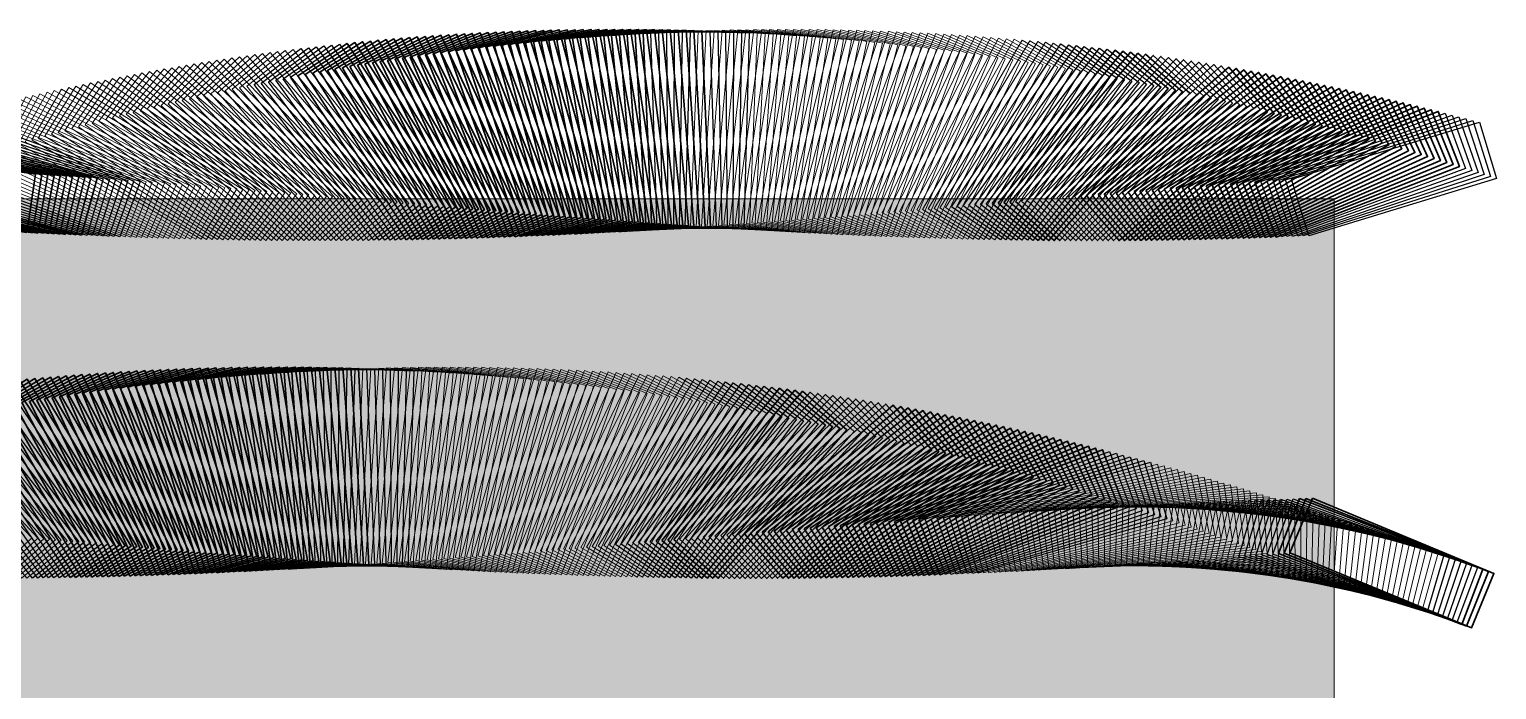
# Model space of a CAD drawing. Header units: inches. Extents: x -1.5 to 44, y 0 to 21.5.
# Drawn here: x 23.22 to 43.96, y 12.16 to 21.49 of the extents above; entities that cross this region are included whole.
import ezdxf

# ---------------------------------------------------------------- set-up
doc = ezdxf.new("R2010")
doc.units = ezdxf.units.IN
doc.header["$MEASUREMENT"] = 0
doc.layers.add('Layer 1', color=7, linetype='Continuous')

# ---------------------------------------------------------------- blocks, each defined once
blk = doc.blocks.new('block 2')
at = {"layer": 'Layer 1', "true_color": 0xe4d2e7}
h = blk.add_hatch(color=254, dxfattribs=at)
h.dxf.hatch_style = 2
h.paths.add_polyline_path([(0, 19.097), (41.667, 19.097), (41.667, 0), (0, 0)])
at = {"layer": 'Layer 1', "color": 216, "lineweight": 30, "true_color": 0x740171}
for points in [[(29.084, 18.532), (27.752, 20.969), (28.483, 21.369), (29.815, 18.932), (29.084, 18.532)], [(29.161, 18.534), (27.857, 20.987), (28.593, 21.378), (29.897, 18.925), (29.161, 18.534)], [(29.238, 18.536), (27.964, 21.004), (28.704, 21.387), (29.978, 18.918), (29.238, 18.536)], [(31.318, 18.622), (30.896, 21.368), (31.72, 21.494), (32.142, 18.749), (31.318, 18.622)], [(31.396, 18.626), (31.007, 21.377), (31.832, 21.493), (32.221, 18.743), (31.396, 18.626)], [(31.473, 18.631), (31.118, 21.386), (31.944, 21.492), (32.3, 18.737), (31.473, 18.631)], [(31.551, 18.635), (31.229, 21.394), (32.056, 21.491), (32.379, 18.732), (31.551, 18.635)], [(31.629, 18.639), (31.34, 21.402), (32.168, 21.489), (32.458, 18.726), (31.629, 18.639)], [(31.707, 18.644), (31.451, 21.41), (32.28, 21.487), (32.537, 18.721), (31.707, 18.644)], [(31.785, 18.648), (31.562, 21.417), (32.392, 21.484), (32.615, 18.715), (31.785, 18.648)], [(31.863, 18.653), (31.673, 21.424), (32.504, 21.481), (32.694, 18.71), (31.863, 18.653)], [(31.941, 18.658), (31.784, 21.431), (32.616, 21.478), (32.773, 18.705), (31.941, 18.658)], [(32.019, 18.662), (31.896, 21.438), (32.728, 21.474), (32.851, 18.699), (32.019, 18.662)], [(28.549, 18.52), (27.017, 20.837), (27.712, 21.296), (29.244, 18.98), (28.549, 18.52)], [(28.625, 18.521), (27.121, 20.856), (27.821, 21.308), (29.326, 18.973), (28.625, 18.521)], [(28.702, 18.523), (27.225, 20.876), (27.931, 21.319), (29.408, 18.966), (28.702, 18.523)], [(28.778, 18.524), (27.33, 20.895), (28.041, 21.329), (29.489, 18.959), (28.778, 18.524)], [(28.855, 18.526), (27.435, 20.914), (28.152, 21.34), (29.571, 18.952), (28.855, 18.526)], [(28.931, 18.528), (27.54, 20.933), (28.262, 21.35), (29.653, 18.945), (28.931, 18.528)], [(29.008, 18.53), (27.646, 20.951), (28.372, 21.359), (29.734, 18.938), (29.008, 18.53)], [(36.831, 19.033), (38.568, 21.2), (39.218, 20.679), (37.481, 18.512), (36.831, 19.033)], [(36.914, 19.04), (38.677, 21.186), (39.321, 20.657), (37.557, 18.511), (36.914, 19.04)], [(36.996, 19.047), (38.785, 21.172), (39.422, 20.635), (37.634, 18.51), (36.996, 19.047)], [(37.079, 19.054), (38.893, 21.157), (39.524, 20.613), (37.71, 18.51), (37.079, 19.054)], [(37.162, 19.061), (39.001, 21.143), (39.626, 20.591), (37.786, 18.509), (37.162, 19.061)], [(37.245, 19.068), (39.109, 21.127), (39.727, 20.568), (37.863, 18.509), (37.245, 19.068)], [(37.328, 19.075), (39.216, 21.112), (39.828, 20.545), (37.939, 18.508), (37.328, 19.075)], [(37.411, 19.082), (39.324, 21.096), (39.928, 20.522), (38.015, 18.508), (37.411, 19.082)], [(37.494, 19.089), (39.431, 21.08), (40.028, 20.499), (38.091, 18.508), (37.494, 19.089)], [(39.858, 19.284), (42.343, 20.525), (42.715, 19.779), (40.23, 18.538), (39.858, 19.284)], [(39.943, 19.291), (42.443, 20.502), (42.807, 19.752), (40.307, 18.541), (39.943, 19.291)], [(40.029, 19.297), (42.543, 20.478), (42.898, 19.724), (40.383, 18.543), (40.029, 19.297)], [(40.115, 19.304), (42.643, 20.455), (42.988, 19.696), (40.46, 18.545), (40.115, 19.304)], [(40.201, 19.31), (42.742, 20.431), (43.079, 19.668), (40.537, 18.548), (40.201, 19.31)], [(40.287, 19.317), (42.842, 20.407), (43.169, 19.64), (40.614, 18.551), (40.287, 19.317)], [(40.373, 19.324), (42.941, 20.383), (43.258, 19.612), (40.69, 18.553), (40.373, 19.324)], [(40.459, 19.33), (43.039, 20.358), (43.348, 19.584), (40.767, 18.556), (40.459, 19.33)], [(40.545, 19.337), (43.137, 20.334), (43.437, 19.556), (40.844, 18.559), (40.545, 19.337)], [(23.418, 18.612), (20.686, 19.116), (20.837, 19.935), (23.569, 19.431), (23.418, 18.612)], [(23.495, 18.608), (20.77, 19.145), (20.931, 19.962), (23.656, 19.426), (23.495, 18.608)], [(23.572, 18.604), (20.854, 19.173), (21.024, 19.989), (23.743, 19.42), (23.572, 18.604)], [(23.65, 18.6), (20.938, 19.202), (21.119, 20.016), (23.83, 19.414), (23.65, 18.6)], [(23.727, 18.596), (21.023, 19.231), (21.213, 20.042), (23.918, 19.408), (23.727, 18.596)], [(23.804, 18.593), (21.108, 19.259), (21.308, 20.068), (24.004, 19.402), (23.804, 18.593)], [(23.882, 18.589), (21.193, 19.288), (21.403, 20.095), (24.091, 19.396), (23.882, 18.589)], [(23.959, 18.586), (21.279, 19.317), (21.499, 20.121), (24.178, 19.389), (23.959, 18.586)], [(23.34, 18.616), (20.602, 19.087), (20.744, 19.908), (23.481, 19.437), (23.34, 18.616)], [(24.332, 13.758), (23.008, 16.2), (23.741, 16.597), (25.065, 14.155), (24.332, 13.758)], [(24.409, 13.76), (23.114, 16.218), (23.851, 16.606), (25.146, 14.148), (24.409, 13.76)], [(26.566, 13.849), (26.154, 16.596), (26.978, 16.72), (27.391, 13.973), (26.566, 13.849)], [(26.644, 13.853), (26.265, 16.605), (27.091, 16.719), (27.47, 13.967), (26.644, 13.853)], [(26.722, 13.858), (26.376, 16.614), (27.203, 16.718), (27.549, 13.961), (26.722, 13.858)], [(26.8, 13.862), (26.487, 16.622), (27.315, 16.716), (27.628, 13.956), (26.8, 13.862)], [(26.877, 13.866), (26.598, 16.63), (27.427, 16.714), (27.707, 13.95), (26.877, 13.866)], [(26.955, 13.871), (26.709, 16.638), (27.539, 16.712), (27.785, 13.945), (26.955, 13.871)], [(27.033, 13.875), (26.82, 16.645), (27.651, 16.709), (27.864, 13.939), (27.033, 13.875)], [(27.111, 13.88), (26.931, 16.652), (27.763, 16.706), (27.943, 13.934), (27.111, 13.88)], [(27.189, 13.885), (27.043, 16.659), (27.875, 16.703), (28.021, 13.929), (27.189, 13.885)], [(23.797, 13.746), (22.273, 16.068), (22.969, 16.525), (24.494, 14.203), (23.797, 13.746)], [(23.873, 13.747), (22.377, 16.088), (23.079, 16.537), (24.576, 14.196), (23.873, 13.747)], [(23.95, 13.749), (22.482, 16.107), (23.189, 16.548), (24.657, 14.189), (23.95, 13.749)], [(24.026, 13.751), (22.587, 16.126), (23.299, 16.558), (24.739, 14.183), (24.026, 13.751)], [(24.103, 13.752), (22.692, 16.145), (23.409, 16.568), (24.821, 14.176), (24.103, 13.752)], [(24.179, 13.754), (22.797, 16.163), (23.52, 16.578), (24.902, 14.169), (24.179, 13.754)], [(24.256, 13.756), (22.902, 16.182), (23.63, 16.588), (24.983, 14.162), (24.256, 13.756)], [(32.081, 14.26), (33.825, 16.422), (34.474, 15.898), (32.729, 13.737), (32.081, 14.26)], [(32.163, 14.268), (33.934, 16.408), (34.576, 15.877), (32.805, 13.736), (32.163, 14.268)], [(32.246, 14.274), (34.042, 16.393), (34.678, 15.855), (32.882, 13.736), (32.246, 14.274)], [(32.329, 14.282), (34.15, 16.379), (34.779, 15.832), (32.958, 13.735), (32.329, 14.282)], [(32.412, 14.289), (34.258, 16.364), (34.881, 15.81), (33.034, 13.735), (32.412, 14.289)], [(32.495, 14.296), (34.366, 16.349), (34.982, 15.787), (33.111, 13.734), (32.495, 14.296)], [(32.578, 14.303), (34.473, 16.333), (35.082, 15.764), (33.187, 13.734), (32.578, 14.303)], [(32.661, 14.31), (34.581, 16.317), (35.183, 15.741), (33.263, 13.734), (32.661, 14.31)], [(32.744, 14.317), (34.688, 16.301), (35.283, 15.718), (33.339, 13.734), (32.744, 14.317)], [(35.108, 14.512), (37.598, 15.744), (37.967, 14.997), (35.478, 13.765), (35.108, 14.512)], [(35.194, 14.518), (37.698, 15.721), (38.059, 14.969), (35.555, 13.767), (35.194, 14.518)], [(35.28, 14.525), (37.798, 15.697), (38.15, 14.942), (35.631, 13.769), (35.28, 14.525)], [(35.366, 14.531), (37.898, 15.673), (38.24, 14.914), (35.708, 13.772), (35.366, 14.531)], [(35.451, 14.538), (37.997, 15.65), (38.331, 14.886), (35.785, 13.774), (35.451, 14.538)], [(35.537, 14.545), (38.096, 15.626), (38.421, 14.858), (35.862, 13.777), (35.537, 14.545)], [(35.623, 14.551), (38.195, 15.601), (38.51, 14.83), (35.938, 13.78), (35.623, 14.551)], [(35.709, 14.558), (38.294, 15.577), (38.599, 14.802), (36.015, 13.783), (35.709, 14.558)], [(35.796, 14.564), (38.392, 15.552), (38.688, 14.773), (36.092, 13.785), (35.796, 14.564)], [(41.178, 14.862), (43.769, 13.862), (43.469, 13.084), (40.878, 14.084), (41.178, 14.862)], [(41.268, 14.864), (43.847, 13.833), (43.538, 13.06), (40.958, 14.091), (41.268, 14.864)], [(41.358, 14.867), (43.924, 13.805), (43.606, 13.035), (41.039, 14.097), (41.358, 14.867)]]:
    blk.add_lwpolyline(points, dxfattribs=at)
at = {"layer": 'Layer 1', "color": 216, "lineweight": 35, "true_color": 0x740171}
for points in [[(29.314, 18.538), (28.07, 21.022), (28.815, 21.395), (30.059, 18.911), (29.314, 18.538)], [(29.391, 18.54), (28.177, 21.039), (28.926, 21.403), (30.14, 18.905), (29.391, 18.54)], [(29.467, 18.543), (28.283, 21.055), (29.037, 21.411), (30.221, 18.898), (29.467, 18.543)], [(29.544, 18.545), (28.39, 21.072), (29.148, 21.418), (30.302, 18.891), (29.544, 18.545)], [(29.621, 18.548), (28.497, 21.088), (29.259, 21.425), (30.383, 18.885), (29.621, 18.548)], [(29.697, 18.55), (28.605, 21.104), (29.371, 21.432), (30.464, 18.878), (29.697, 18.55)], [(29.774, 18.553), (28.712, 21.12), (29.482, 21.438), (30.544, 18.872), (29.774, 18.553)], [(29.851, 18.556), (28.82, 21.135), (29.594, 21.444), (30.625, 18.865), (29.851, 18.556)], [(29.928, 18.558), (28.928, 21.15), (29.705, 21.45), (30.705, 18.859), (29.928, 18.558)], [(30.005, 18.561), (29.036, 21.165), (29.817, 21.455), (30.786, 18.852), (30.005, 18.561)], [(30.082, 18.564), (29.144, 21.179), (29.928, 21.46), (30.866, 18.846), (30.082, 18.564)], [(30.159, 18.567), (29.252, 21.193), (30.04, 21.465), (30.947, 18.839), (30.159, 18.567)], [(30.236, 18.571), (29.361, 21.207), (30.152, 21.469), (31.027, 18.833), (30.236, 18.571)], [(30.313, 18.574), (29.47, 21.22), (30.264, 21.473), (31.107, 18.827), (30.313, 18.574)], [(30.39, 18.577), (29.579, 21.234), (30.376, 21.477), (31.187, 18.82), (30.39, 18.577)], [(30.467, 18.58), (29.688, 21.247), (30.488, 21.48), (31.267, 18.814), (30.467, 18.58)], [(30.544, 18.584), (29.797, 21.259), (30.599, 21.483), (31.347, 18.808), (30.544, 18.584)], [(30.621, 18.587), (29.906, 21.272), (30.711, 21.486), (31.427, 18.802), (30.621, 18.587)], [(30.699, 18.591), (30.016, 21.283), (30.823, 21.488), (31.506, 18.796), (30.699, 18.591)], [(30.776, 18.595), (30.125, 21.295), (30.935, 21.49), (31.586, 18.79), (30.776, 18.595)], [(30.853, 18.598), (30.235, 21.306), (31.047, 21.492), (31.666, 18.784), (30.853, 18.598)], [(30.931, 18.602), (30.345, 21.317), (31.16, 21.493), (31.745, 18.778), (30.931, 18.602)], [(31.008, 18.606), (30.455, 21.328), (31.272, 21.494), (31.825, 18.772), (31.008, 18.606)], [(31.085, 18.61), (30.565, 21.338), (31.384, 21.495), (31.904, 18.766), (31.085, 18.61)], [(31.163, 18.614), (30.675, 21.349), (31.496, 21.495), (31.983, 18.76), (31.163, 18.614)], [(31.24, 18.618), (30.786, 21.358), (31.608, 21.495), (32.062, 18.754), (31.24, 18.618)], [(37.577, 19.096), (39.538, 21.064), (40.128, 20.476), (38.168, 18.508), (37.577, 19.096)], [(37.661, 19.103), (39.645, 21.047), (40.228, 20.452), (38.244, 18.508), (37.661, 19.103)], [(37.744, 19.11), (39.752, 21.03), (40.328, 20.428), (38.32, 18.508), (37.744, 19.11)], [(37.828, 19.117), (39.858, 21.013), (40.427, 20.404), (38.397, 18.508), (37.828, 19.117)], [(37.911, 19.124), (39.964, 20.996), (40.526, 20.38), (38.473, 18.509), (37.911, 19.124)], [(37.995, 19.132), (40.07, 20.978), (40.624, 20.356), (38.549, 18.509), (37.995, 19.132)], [(38.079, 19.139), (40.176, 20.96), (40.723, 20.331), (38.625, 18.509), (38.079, 19.139)], [(38.163, 19.146), (40.282, 20.942), (40.82, 20.306), (38.702, 18.51), (38.163, 19.146)], [(38.247, 19.153), (40.387, 20.923), (40.918, 20.281), (38.778, 18.511), (38.247, 19.153)], [(38.331, 19.16), (40.492, 20.905), (41.016, 20.256), (38.854, 18.511), (38.331, 19.16)], [(38.415, 19.167), (40.597, 20.886), (41.113, 20.231), (38.931, 18.512), (38.415, 19.167)], [(38.499, 19.174), (40.702, 20.866), (41.209, 20.205), (39.007, 18.513), (38.499, 19.174)], [(38.583, 19.181), (40.806, 20.847), (41.306, 20.18), (39.083, 18.514), (38.583, 19.181)], [(38.668, 19.188), (40.91, 20.827), (41.402, 20.154), (39.159, 18.515), (38.668, 19.188)], [(38.752, 19.195), (41.014, 20.807), (41.498, 20.128), (39.236, 18.516), (38.752, 19.195)], [(38.837, 19.202), (41.118, 20.787), (41.593, 20.102), (39.312, 18.517), (38.837, 19.202)], [(38.921, 19.209), (41.222, 20.766), (41.689, 20.076), (39.389, 18.519), (38.921, 19.209)], [(39.006, 19.216), (41.325, 20.745), (41.784, 20.05), (39.465, 18.52), (39.006, 19.216)], [(39.091, 19.223), (41.428, 20.724), (41.878, 20.023), (39.541, 18.521), (39.091, 19.223)], [(39.176, 19.229), (41.53, 20.703), (41.973, 19.997), (39.618, 18.523), (39.176, 19.229)], [(39.261, 19.236), (41.633, 20.682), (42.067, 19.97), (39.694, 18.525), (39.261, 19.236)], [(39.346, 19.243), (41.735, 20.66), (42.16, 19.943), (39.771, 18.526), (39.346, 19.243)], [(39.431, 19.25), (41.837, 20.638), (42.253, 19.916), (39.847, 18.528), (39.431, 19.25)], [(39.516, 19.257), (41.939, 20.616), (42.346, 19.889), (39.924, 18.53), (39.516, 19.257)], [(39.601, 19.264), (42.04, 20.593), (42.439, 19.862), (40, 18.532), (39.601, 19.264)], [(39.687, 19.27), (42.141, 20.571), (42.532, 19.834), (40.077, 18.534), (39.687, 19.27)], [(39.772, 19.277), (42.242, 20.548), (42.623, 19.807), (40.153, 18.536), (39.772, 19.277)], [(23.185, 18.624), (20.437, 19.029), (20.558, 19.854), (23.306, 19.449), (23.185, 18.624)], [(23.262, 18.62), (20.519, 19.058), (20.651, 19.881), (23.394, 19.443), (23.262, 18.62)], [(24.486, 13.762), (23.22, 16.235), (23.962, 16.615), (25.227, 14.142), (24.486, 13.762)], [(24.562, 13.764), (23.327, 16.252), (24.073, 16.623), (25.308, 14.135), (24.562, 13.764)], [(24.639, 13.767), (23.433, 16.269), (24.184, 16.631), (25.39, 14.128), (24.639, 13.767)], [(24.715, 13.769), (23.54, 16.286), (24.295, 16.639), (25.471, 14.122), (24.715, 13.769)], [(24.792, 13.772), (23.647, 16.302), (24.406, 16.646), (25.551, 14.115), (24.792, 13.772)], [(24.869, 13.774), (23.754, 16.318), (24.518, 16.653), (25.632, 14.108), (24.869, 13.774)], [(24.946, 13.777), (23.862, 16.334), (24.629, 16.659), (25.713, 14.102), (24.946, 13.777)], [(25.022, 13.779), (23.969, 16.35), (24.74, 16.666), (25.793, 14.095), (25.022, 13.779)], [(25.099, 13.782), (24.077, 16.365), (24.852, 16.672), (25.874, 14.089), (25.099, 13.782)], [(25.176, 13.785), (24.185, 16.38), (24.963, 16.677), (25.955, 14.082), (25.176, 13.785)], [(25.253, 13.788), (24.293, 16.395), (25.075, 16.683), (26.035, 14.076), (25.253, 13.788)], [(25.33, 13.791), (24.401, 16.409), (25.187, 16.688), (26.115, 14.07), (25.33, 13.791)], [(25.407, 13.794), (24.51, 16.423), (25.298, 16.692), (26.196, 14.063), (25.407, 13.794)], [(25.484, 13.797), (24.618, 16.437), (25.41, 16.696), (26.276, 14.057), (25.484, 13.797)], [(25.561, 13.8), (24.727, 16.45), (25.522, 16.7), (26.356, 14.051), (25.561, 13.8)], [(25.638, 13.804), (24.836, 16.463), (25.634, 16.704), (26.436, 14.044), (25.638, 13.804)], [(25.715, 13.807), (24.945, 16.476), (25.746, 16.707), (26.516, 14.038), (25.715, 13.807)], [(25.792, 13.811), (25.054, 16.488), (25.858, 16.71), (26.596, 14.032), (25.792, 13.811)], [(25.87, 13.814), (25.164, 16.501), (25.97, 16.712), (26.676, 14.026), (25.87, 13.814)], [(25.947, 13.818), (25.273, 16.513), (26.082, 16.715), (26.755, 14.02), (25.947, 13.818)], [(26.024, 13.821), (25.383, 16.524), (26.194, 16.716), (26.835, 14.014), (26.024, 13.821)], [(26.101, 13.825), (25.493, 16.535), (26.306, 16.718), (26.914, 14.008), (26.101, 13.825)], [(26.179, 13.829), (25.603, 16.546), (26.418, 16.719), (26.994, 14.002), (26.179, 13.829)], [(26.256, 13.833), (25.713, 16.557), (26.53, 16.72), (27.073, 13.996), (26.256, 13.833)], [(26.334, 13.837), (25.823, 16.567), (26.642, 16.72), (27.153, 13.99), (26.334, 13.837)], [(26.411, 13.841), (25.933, 16.577), (26.754, 16.721), (27.232, 13.984), (26.411, 13.841)], [(26.489, 13.845), (26.044, 16.587), (26.866, 16.72), (27.311, 13.978), (26.489, 13.845)], [(32.827, 14.324), (34.795, 16.285), (35.383, 15.694), (33.416, 13.734), (32.827, 14.324)], [(32.911, 14.331), (34.902, 16.268), (35.483, 15.671), (33.492, 13.734), (32.911, 14.331)], [(32.994, 14.338), (35.008, 16.251), (35.582, 15.647), (33.568, 13.734), (32.994, 14.338)], [(33.078, 14.345), (35.115, 16.234), (35.681, 15.623), (33.644, 13.734), (33.078, 14.345)], [(33.162, 14.352), (35.221, 16.216), (35.78, 15.599), (33.721, 13.734), (33.162, 14.352)], [(33.245, 14.359), (35.327, 16.199), (35.879, 15.574), (33.797, 13.735), (33.245, 14.359)], [(33.329, 14.366), (35.432, 16.181), (35.977, 15.549), (33.873, 13.735), (33.329, 14.366)], [(33.413, 14.373), (35.538, 16.162), (36.075, 15.525), (33.95, 13.736), (33.413, 14.373)], [(33.497, 14.38), (35.643, 16.144), (36.172, 15.5), (34.026, 13.737), (33.497, 14.38)], [(33.581, 14.388), (35.748, 16.125), (36.27, 15.475), (34.102, 13.737), (33.581, 14.388)], [(33.665, 14.394), (35.853, 16.106), (36.367, 15.449), (34.178, 13.738), (33.665, 14.394)], [(33.749, 14.402), (35.958, 16.086), (36.463, 15.424), (34.255, 13.739), (33.749, 14.402)], [(33.834, 14.408), (36.062, 16.067), (36.56, 15.398), (34.331, 13.74), (33.834, 14.408)], [(33.918, 14.415), (36.166, 16.047), (36.656, 15.372), (34.408, 13.741), (33.918, 14.415)], [(34.002, 14.423), (36.27, 16.027), (36.752, 15.346), (34.484, 13.742), (34.002, 14.423)], [(34.087, 14.429), (36.374, 16.006), (36.847, 15.32), (34.56, 13.743), (34.087, 14.429)], [(34.172, 14.436), (36.477, 15.986), (36.942, 15.294), (34.637, 13.745), (34.172, 14.436)], [(34.257, 14.443), (36.581, 15.965), (37.037, 15.268), (34.713, 13.746), (34.257, 14.443)], [(34.341, 14.45), (36.683, 15.944), (37.132, 15.241), (34.789, 13.748), (34.341, 14.45)], [(34.426, 14.457), (36.786, 15.923), (37.226, 15.214), (34.866, 13.749), (34.426, 14.457)], [(34.511, 14.464), (36.888, 15.901), (37.32, 15.188), (34.942, 13.751), (34.511, 14.464)], [(34.596, 14.471), (36.991, 15.879), (37.413, 15.161), (35.019, 13.752), (34.596, 14.471)], [(34.681, 14.478), (37.092, 15.857), (37.506, 15.134), (35.095, 13.754), (34.681, 14.478)], [(34.767, 14.484), (37.194, 15.835), (37.599, 15.107), (35.172, 13.756), (34.767, 14.484)], [(34.852, 14.491), (37.295, 15.812), (37.692, 15.079), (35.248, 13.758), (34.852, 14.491)], [(34.937, 14.498), (37.397, 15.79), (37.784, 15.052), (35.325, 13.76), (34.937, 14.498)], [(35.023, 14.505), (37.497, 15.767), (37.876, 15.025), (35.402, 13.762), (35.023, 14.505)]]:
    blk.add_lwpolyline(points, dxfattribs=at)
at = {"layer": 'Layer 1', "color": 216, "lineweight": 25, "true_color": 0x740171}
for points in [[(32.097, 18.667), (32.007, 21.444), (32.84, 21.471), (32.93, 18.694), (32.097, 18.667)], [(32.175, 18.672), (32.119, 21.449), (32.952, 21.466), (33.008, 18.689), (32.175, 18.672)], [(32.253, 18.677), (32.23, 21.455), (33.063, 21.462), (33.087, 18.684), (32.253, 18.677)], [(32.332, 18.682), (32.342, 21.46), (33.175, 21.457), (33.165, 18.679), (32.332, 18.682)], [(32.41, 18.687), (32.454, 21.465), (33.287, 21.452), (33.243, 18.674), (32.41, 18.687)], [(32.489, 18.692), (32.565, 21.469), (33.398, 21.446), (33.322, 18.669), (32.489, 18.692)], [(28.091, 18.513), (26.396, 20.713), (27.056, 21.222), (28.751, 19.021), (28.091, 18.513)], [(28.167, 18.514), (26.499, 20.735), (27.165, 21.235), (28.833, 19.014), (28.167, 18.514)], [(28.243, 18.515), (26.602, 20.755), (27.274, 21.248), (28.916, 19.007), (28.243, 18.515)], [(28.32, 18.516), (26.705, 20.776), (27.383, 21.261), (28.998, 19), (28.32, 18.516)], [(28.396, 18.517), (26.809, 20.797), (27.492, 21.273), (29.08, 18.993), (28.396, 18.517)], [(28.473, 18.518), (26.912, 20.817), (27.602, 21.285), (29.162, 18.987), (28.473, 18.518)], [(36.255, 18.984), (37.804, 21.289), (38.496, 20.825), (36.947, 18.519), (36.255, 18.984)], [(36.337, 18.991), (37.914, 21.278), (38.6, 20.805), (37.023, 18.518), (36.337, 18.991)], [(36.419, 18.998), (38.023, 21.266), (38.704, 20.784), (37.1, 18.516), (36.419, 18.998)], [(36.501, 19.005), (38.133, 21.253), (38.807, 20.764), (37.176, 18.515), (36.501, 19.005)], [(36.584, 19.012), (38.242, 21.24), (38.91, 20.743), (37.252, 18.514), (36.584, 19.012)], [(36.666, 19.019), (38.351, 21.227), (39.013, 20.722), (37.329, 18.513), (36.666, 19.019)], [(36.748, 19.026), (38.459, 21.214), (39.116, 20.701), (37.405, 18.512), (36.748, 19.026)], [(24.036, 18.582), (21.365, 19.346), (21.594, 20.147), (24.265, 19.383), (24.036, 18.582)], [(24.113, 18.579), (21.452, 19.374), (21.69, 20.173), (24.352, 19.377), (24.113, 18.579)], [(24.19, 18.575), (21.539, 19.403), (21.787, 20.198), (24.438, 19.371), (24.19, 18.575)], [(24.267, 18.572), (21.626, 19.431), (21.883, 20.224), (24.525, 19.365), (24.267, 18.572)], [(24.344, 18.569), (21.713, 19.46), (21.981, 20.249), (24.612, 19.358), (24.344, 18.569)], [(24.421, 18.566), (21.801, 19.488), (22.078, 20.274), (24.698, 19.352), (24.421, 18.566)], [(24.498, 18.563), (21.889, 19.516), (22.175, 20.299), (24.784, 19.346), (24.498, 18.563)], [(40.631, 19.343), (43.236, 20.309), (43.525, 19.528), (40.921, 18.562), (40.631, 19.343)], [(40.717, 19.349), (43.333, 20.284), (43.614, 19.499), (40.998, 18.565), (40.717, 19.349)], [(40.804, 19.356), (43.431, 20.259), (43.702, 19.471), (41.075, 18.568), (40.804, 19.356)], [(40.89, 19.362), (43.528, 20.234), (43.789, 19.442), (41.152, 18.571), (40.89, 19.362)], [(40.977, 19.368), (43.625, 20.208), (43.877, 19.414), (41.229, 18.574), (40.977, 19.368)], [(41.063, 19.375), (43.721, 20.183), (43.963, 19.385), (41.306, 18.577), (41.063, 19.375)], [(27.267, 13.89), (27.154, 16.665), (27.987, 16.699), (28.1, 13.924), (27.267, 13.89)], [(27.346, 13.894), (27.265, 16.671), (28.098, 16.695), (28.178, 13.918), (27.346, 13.894)], [(27.424, 13.899), (27.377, 16.677), (28.21, 16.691), (28.257, 13.913), (27.424, 13.899)], [(27.502, 13.904), (27.488, 16.682), (28.322, 16.686), (28.335, 13.908), (27.502, 13.904)], [(27.58, 13.909), (27.6, 16.687), (28.433, 16.681), (28.414, 13.903), (27.58, 13.909)], [(27.659, 13.914), (27.712, 16.692), (28.545, 16.676), (28.492, 13.898), (27.659, 13.914)], [(27.737, 13.919), (27.824, 16.696), (28.657, 16.67), (28.57, 13.893), (27.737, 13.919)], [(23.263, 13.738), (21.549, 15.924), (22.204, 16.438), (23.918, 14.252), (23.263, 13.738)], [(23.339, 13.739), (21.651, 15.945), (22.313, 16.452), (24.001, 14.245), (23.339, 13.739)], [(23.415, 13.74), (21.754, 15.966), (22.422, 16.465), (24.083, 14.238), (23.415, 13.74)], [(23.492, 13.741), (21.857, 15.987), (22.531, 16.477), (24.165, 14.231), (23.492, 13.741)], [(23.568, 13.742), (21.961, 16.008), (22.641, 16.49), (24.248, 14.224), (23.568, 13.742)], [(23.644, 13.743), (22.065, 16.028), (22.75, 16.502), (24.33, 14.217), (23.644, 13.743)], [(23.721, 13.745), (22.168, 16.048), (22.86, 16.514), (24.412, 14.21), (23.721, 13.745)], [(31.505, 14.212), (33.062, 16.512), (33.752, 16.045), (32.195, 13.744), (31.505, 14.212)], [(31.587, 14.218), (33.172, 16.5), (33.856, 16.024), (32.271, 13.743), (31.587, 14.218)], [(31.669, 14.225), (33.281, 16.488), (33.959, 16.004), (32.348, 13.742), (31.669, 14.225)], [(31.751, 14.232), (33.39, 16.475), (34.063, 15.983), (32.424, 13.741), (31.751, 14.232)], [(31.833, 14.239), (33.499, 16.462), (34.166, 15.963), (32.5, 13.74), (31.833, 14.239)], [(31.916, 14.246), (33.608, 16.449), (34.269, 15.941), (32.577, 13.739), (31.916, 14.246)], [(31.998, 14.253), (33.717, 16.436), (34.372, 15.92), (32.653, 13.738), (31.998, 14.253)], [(35.882, 14.571), (38.49, 15.527), (38.777, 14.745), (36.169, 13.788), (35.882, 14.571)], [(35.968, 14.577), (38.587, 15.503), (38.865, 14.717), (36.246, 13.791), (35.968, 14.577)], [(36.055, 14.583), (38.685, 15.477), (38.953, 14.688), (36.323, 13.794), (36.055, 14.583)], [(36.141, 14.59), (38.782, 15.452), (39.04, 14.66), (36.4, 13.797), (36.141, 14.59)], [(36.228, 14.596), (38.878, 15.427), (39.128, 14.631), (36.477, 13.801), (36.228, 14.596)], [(36.314, 14.602), (38.975, 15.401), (39.215, 14.603), (36.554, 13.804), (36.314, 14.602)], [(36.401, 14.608), (39.071, 15.375), (39.301, 14.574), (36.631, 13.807), (36.401, 14.608)], [(40.55, 14.84), (43.217, 14.061), (42.983, 13.261), (40.317, 14.04), (40.55, 14.84)], [(40.64, 14.843), (43.297, 14.032), (43.053, 13.235), (40.397, 14.046), (40.64, 14.843)], [(40.729, 14.846), (43.376, 14.003), (43.123, 13.209), (40.477, 14.052), (40.729, 14.846)], [(40.819, 14.85), (43.456, 13.975), (43.193, 13.184), (40.557, 14.059), (40.819, 14.85)], [(40.909, 14.853), (43.535, 13.947), (43.263, 13.159), (40.637, 14.065), (40.909, 14.853)], [(40.998, 14.856), (43.613, 13.918), (43.332, 13.134), (40.717, 14.071), (40.998, 14.856)], [(41.088, 14.859), (43.692, 13.89), (43.401, 13.109), (40.797, 14.078), (41.088, 14.859)]]:
    blk.add_lwpolyline(points, dxfattribs=at)
at = {"layer": 'Layer 1', "color": 216, "lineweight": 20, "true_color": 0x740171}
for points in [[(32.567, 18.697), (32.677, 21.473), (33.51, 21.44), (33.4, 18.664), (32.567, 18.697)], [(32.646, 18.703), (32.789, 21.477), (33.621, 21.434), (33.478, 18.66), (32.646, 18.703)], [(32.724, 18.708), (32.901, 21.48), (33.733, 21.427), (33.556, 18.655), (32.724, 18.708)], [(32.803, 18.713), (33.013, 21.483), (33.844, 21.42), (33.634, 18.65), (32.803, 18.713)], [(27.786, 18.51), (25.987, 20.627), (26.622, 21.166), (28.421, 19.05), (27.786, 18.51)], [(27.862, 18.511), (26.089, 20.649), (26.73, 21.181), (28.503, 19.043), (27.862, 18.511)], [(27.938, 18.511), (26.191, 20.67), (26.838, 21.195), (28.586, 19.035), (27.938, 18.511)], [(28.015, 18.512), (26.293, 20.692), (26.947, 21.208), (28.669, 19.028), (28.015, 18.512)], [(35.928, 18.956), (37.365, 21.333), (38.078, 20.902), (36.641, 18.525), (35.928, 18.956)], [(36.01, 18.963), (37.475, 21.323), (38.183, 20.883), (36.717, 18.523), (36.01, 18.963)], [(36.091, 18.97), (37.585, 21.312), (38.287, 20.864), (36.794, 18.522), (36.091, 18.97)], [(36.173, 18.977), (37.695, 21.301), (38.392, 20.844), (36.87, 18.52), (36.173, 18.977)], [(24.652, 18.557), (22.067, 19.573), (22.372, 20.348), (24.957, 19.333), (24.652, 18.557)], [(24.729, 18.554), (22.156, 19.601), (22.47, 20.373), (25.043, 19.326), (24.729, 18.554)], [(24.806, 18.552), (22.246, 19.629), (22.569, 20.397), (25.129, 19.32), (24.806, 18.552)], [(24.575, 18.56), (21.978, 19.545), (22.273, 20.324), (24.871, 19.339), (24.575, 18.56)], [(27.816, 13.925), (27.935, 16.7), (28.768, 16.664), (28.648, 13.889), (27.816, 13.925)], [(27.894, 13.93), (28.047, 16.703), (28.879, 16.657), (28.726, 13.884), (27.894, 13.93)], [(27.973, 13.935), (28.159, 16.707), (28.991, 16.651), (28.804, 13.879), (27.973, 13.935)], [(28.052, 13.94), (28.271, 16.71), (29.102, 16.644), (28.883, 13.875), (28.052, 13.94)], [(23.034, 13.736), (21.242, 15.859), (21.879, 16.396), (23.671, 14.273), (23.034, 13.736)], [(23.11, 13.736), (21.344, 15.881), (21.987, 16.41), (23.753, 14.266), (23.11, 13.736)], [(23.186, 13.737), (21.446, 15.902), (22.096, 16.424), (23.836, 14.259), (23.186, 13.737)], [(31.177, 14.184), (32.623, 16.556), (33.334, 16.123), (31.889, 13.75), (31.177, 14.184)], [(31.259, 14.191), (32.732, 16.546), (33.439, 16.103), (31.966, 13.749), (31.259, 14.191)], [(31.341, 14.198), (32.842, 16.535), (33.544, 16.084), (32.042, 13.747), (31.341, 14.198)], [(31.423, 14.205), (32.952, 16.523), (33.648, 16.064), (32.118, 13.746), (31.423, 14.205)], [(22.957, 13.735), (21.141, 15.837), (21.771, 16.382), (23.588, 14.28), (22.957, 13.735)], [(36.488, 14.615), (39.167, 15.349), (39.387, 14.546), (36.708, 13.811), (36.488, 14.615)], [(36.575, 14.621), (39.262, 15.323), (39.473, 14.517), (36.786, 13.814), (36.575, 14.621)], [(36.662, 14.627), (39.357, 15.297), (39.559, 14.488), (36.863, 13.818), (36.662, 14.627)], [(36.749, 14.633), (39.452, 15.271), (39.644, 14.46), (36.94, 13.822), (36.749, 14.633)], [(40.193, 14.826), (42.893, 14.175), (42.698, 13.365), (39.997, 14.015), (40.193, 14.826)], [(40.282, 14.829), (42.974, 14.147), (42.77, 13.339), (40.077, 14.021), (40.282, 14.829)], [(40.371, 14.833), (43.055, 14.118), (42.841, 13.313), (40.157, 14.027), (40.371, 14.833)], [(40.461, 14.836), (43.136, 14.089), (42.912, 13.287), (40.237, 14.034), (40.461, 14.836)]]:
    blk.add_lwpolyline(points, dxfattribs=at)
at = {"layer": 'Layer 1', "color": 216, "lineweight": 18, "true_color": 0x740171}
for points in [[(32.882, 18.719), (33.125, 21.486), (33.955, 21.413), (33.712, 18.646), (32.882, 18.719)], [(32.961, 18.724), (33.237, 21.488), (34.066, 21.405), (33.79, 18.641), (32.961, 18.724)], [(33.04, 18.73), (33.349, 21.49), (34.177, 21.397), (33.868, 18.637), (33.04, 18.73)], [(35.765, 18.942), (37.144, 21.354), (37.867, 20.94), (36.488, 18.529), (35.765, 18.942)], [(35.846, 18.949), (37.254, 21.344), (37.973, 20.921), (36.565, 18.527), (35.846, 18.949)], [(27.557, 18.509), (25.683, 20.559), (26.298, 21.121), (28.172, 19.071), (27.557, 18.509)], [(27.633, 18.509), (25.784, 20.582), (26.406, 21.137), (28.255, 19.064), (27.633, 18.509)], [(27.709, 18.509), (25.885, 20.604), (26.514, 21.152), (28.338, 19.057), (27.709, 18.509)], [(24.883, 18.549), (22.335, 19.657), (22.668, 20.421), (25.215, 19.313), (24.883, 18.549)], [(24.959, 18.546), (22.426, 19.685), (22.767, 20.445), (25.301, 19.306), (24.959, 18.546)], [(28.13, 13.946), (28.383, 16.712), (29.213, 16.636), (28.96, 13.87), (28.13, 13.946)], [(28.209, 13.951), (28.495, 16.714), (29.324, 16.629), (29.038, 13.866), (28.209, 13.951)], [(28.288, 13.957), (28.607, 16.716), (29.435, 16.621), (29.116, 13.861), (28.288, 13.957)], [(30.933, 14.163), (32.292, 16.586), (33.018, 16.178), (31.66, 13.756), (30.933, 14.163)], [(31.014, 14.17), (32.402, 16.576), (33.124, 16.16), (31.736, 13.754), (31.014, 14.17)], [(31.096, 14.177), (32.512, 16.566), (33.229, 16.142), (31.813, 13.752), (31.096, 14.177)], [(22.805, 13.734), (20.938, 15.792), (21.555, 16.352), (23.422, 14.294), (22.805, 13.734)], [(22.881, 13.735), (21.039, 15.814), (21.663, 16.367), (23.505, 14.287), (22.881, 13.735)], [(36.836, 14.639), (39.547, 15.244), (39.728, 14.431), (37.018, 13.825), (36.836, 14.639)], [(36.923, 14.645), (39.641, 15.218), (39.813, 14.402), (37.095, 13.829), (36.923, 14.645)], [(37.01, 14.651), (39.735, 15.191), (39.897, 14.373), (37.172, 13.833), (37.01, 14.651)], [(39.925, 14.814), (42.647, 14.261), (42.481, 13.445), (39.759, 13.998), (39.925, 14.814)], [(40.014, 14.818), (42.729, 14.233), (42.554, 13.418), (39.838, 14.003), (40.014, 14.818)], [(40.103, 14.822), (42.811, 14.204), (42.626, 13.392), (39.918, 14.009), (40.103, 14.822)]]:
    blk.add_lwpolyline(points, dxfattribs=at)
at = {"layer": 'Layer 1', "color": 216, "lineweight": 15, "true_color": 0x740171}
for points in [[(33.118, 18.735), (33.461, 21.492), (34.288, 21.389), (33.945, 18.632), (33.118, 18.735)], [(33.197, 18.741), (33.573, 21.493), (34.399, 21.38), (34.023, 18.628), (33.197, 18.741)], [(33.277, 18.746), (33.685, 21.494), (34.509, 21.371), (34.101, 18.624), (33.277, 18.746)], [(35.521, 18.922), (36.812, 21.381), (37.55, 20.994), (36.258, 18.535), (35.521, 18.922)], [(35.602, 18.929), (36.923, 21.372), (37.656, 20.976), (36.335, 18.532), (35.602, 18.929)], [(35.683, 18.936), (37.034, 21.363), (37.762, 20.958), (36.412, 18.531), (35.683, 18.936)], [(27.328, 18.508), (25.382, 20.49), (25.976, 21.074), (27.923, 19.092), (27.328, 18.508)], [(27.404, 18.508), (25.482, 20.513), (26.083, 21.09), (28.006, 19.085), (27.404, 18.508)], [(27.481, 18.508), (25.582, 20.536), (26.191, 21.106), (28.089, 19.078), (27.481, 18.508)], [(25.036, 18.544), (22.516, 19.713), (22.867, 20.469), (25.387, 19.3), (25.036, 18.544)], [(25.113, 18.542), (22.607, 19.741), (22.967, 20.492), (25.472, 19.293), (25.113, 18.542)], [(25.189, 18.539), (22.698, 19.768), (23.067, 20.516), (25.558, 19.287), (25.189, 18.539)], [(28.367, 13.962), (28.719, 16.718), (29.546, 16.612), (29.194, 13.857), (28.367, 13.962)], [(28.446, 13.968), (28.831, 16.719), (29.657, 16.603), (29.272, 13.853), (28.446, 13.968)], [(30.77, 14.15), (32.07, 16.604), (32.807, 16.214), (31.507, 13.76), (30.77, 14.15)], [(30.851, 14.157), (32.181, 16.595), (32.913, 16.197), (31.583, 13.758), (30.851, 14.157)], [(22.652, 13.734), (20.737, 15.746), (21.34, 16.32), (23.256, 14.308), (22.652, 13.734)], [(22.728, 13.734), (20.837, 15.769), (21.448, 16.336), (23.339, 14.301), (22.728, 13.734)], [(37.098, 14.657), (39.829, 15.164), (39.981, 14.345), (37.25, 13.837), (37.098, 14.657)], [(37.185, 14.662), (39.922, 15.137), (40.064, 14.316), (37.327, 13.841), (37.185, 14.662)], [(39.657, 14.802), (42.398, 14.348), (42.261, 13.526), (39.521, 13.98), (39.657, 14.802)], [(39.746, 14.806), (42.481, 14.319), (42.335, 13.499), (39.6, 13.986), (39.746, 14.806)], [(39.835, 14.81), (42.564, 14.29), (42.408, 13.472), (39.679, 13.992), (39.835, 14.81)]]:
    blk.add_lwpolyline(points, dxfattribs=at)
at = {"layer": 'Layer 1', "color": 216, "lineweight": 13, "true_color": 0x740171}
for points in [[(33.356, 18.752), (33.797, 21.495), (34.62, 21.362), (34.178, 18.62), (33.356, 18.752)], [(33.435, 18.758), (33.909, 21.495), (34.73, 21.353), (34.256, 18.616), (33.435, 18.758)], [(33.514, 18.764), (34.021, 21.495), (34.841, 21.343), (34.334, 18.612), (33.514, 18.764)], [(35.277, 18.902), (36.48, 21.406), (37.231, 21.045), (36.029, 18.541), (35.277, 18.902)], [(35.358, 18.909), (36.591, 21.398), (37.338, 21.028), (36.105, 18.539), (35.358, 18.909)], [(35.44, 18.915), (36.702, 21.39), (37.444, 21.011), (36.182, 18.537), (35.44, 18.915)], [(27.099, 18.508), (25.083, 20.419), (25.656, 21.024), (27.672, 19.113), (27.099, 18.508)], [(27.176, 18.508), (25.182, 20.442), (25.763, 21.041), (27.756, 19.106), (27.176, 18.508)], [(27.252, 18.508), (25.282, 20.466), (25.869, 21.057), (27.839, 19.099), (27.252, 18.508)], [(25.266, 18.537), (22.79, 19.796), (23.168, 20.539), (25.644, 19.28), (25.266, 18.537)], [(25.343, 18.535), (22.882, 19.823), (23.268, 20.562), (25.729, 19.273), (25.343, 18.535)], [(25.419, 18.533), (22.974, 19.851), (23.369, 20.584), (25.814, 19.266), (25.419, 18.533)], [(28.525, 13.974), (28.943, 16.72), (29.767, 16.594), (29.349, 13.848), (28.525, 13.974)], [(28.605, 13.979), (29.056, 16.72), (29.878, 16.585), (29.427, 13.844), (28.605, 13.979)], [(28.684, 13.985), (29.168, 16.721), (29.988, 16.575), (29.504, 13.84), (28.684, 13.985)], [(28.763, 13.991), (29.28, 16.72), (30.099, 16.565), (29.582, 13.836), (28.763, 13.991)], [(30.527, 14.13), (31.738, 16.629), (32.488, 16.266), (31.277, 13.766), (30.527, 14.13)], [(30.608, 14.136), (31.849, 16.622), (32.594, 16.249), (31.353, 13.764), (30.608, 14.136)], [(30.689, 14.143), (31.96, 16.613), (32.701, 16.232), (31.43, 13.762), (30.689, 14.143)], [(37.272, 14.668), (40.015, 15.11), (40.147, 14.287), (37.405, 13.845), (37.272, 14.668)], [(37.36, 14.674), (40.107, 15.082), (40.23, 14.258), (37.482, 13.849), (37.36, 14.674)], [(37.447, 14.679), (40.2, 15.055), (40.312, 14.229), (37.56, 13.854), (37.447, 14.679)], [(39.39, 14.789), (42.145, 14.434), (42.038, 13.607), (39.283, 13.963), (39.39, 14.789)], [(39.479, 14.794), (42.229, 14.405), (42.113, 13.58), (39.363, 13.969), (39.479, 14.794)], [(39.568, 14.798), (42.314, 14.377), (42.187, 13.553), (39.442, 13.974), (39.568, 14.798)]]:
    blk.add_lwpolyline(points, dxfattribs=at)
at = {"layer": 'Layer 1', "color": 216, "lineweight": 9, "true_color": 0x740171}
for points in [[(33.594, 18.769), (34.133, 21.494), (34.951, 21.332), (34.411, 18.607), (33.594, 18.769)], [(33.673, 18.775), (34.246, 21.493), (35.061, 21.322), (34.488, 18.604), (33.673, 18.775)], [(33.753, 18.781), (34.358, 21.492), (35.171, 21.311), (34.566, 18.6), (33.753, 18.781)], [(33.832, 18.787), (34.47, 21.491), (35.281, 21.3), (34.643, 18.596), (33.832, 18.787)], [(34.954, 18.876), (36.035, 21.434), (36.803, 21.11), (35.722, 18.551), (34.954, 18.876)], [(35.035, 18.882), (36.146, 21.428), (36.91, 21.094), (35.798, 18.549), (35.035, 18.882)], [(35.116, 18.889), (36.257, 21.421), (37.017, 21.078), (35.875, 18.546), (35.116, 18.889)], [(35.196, 18.895), (36.369, 21.414), (37.124, 21.062), (35.952, 18.544), (35.196, 18.895)], [(26.794, 18.51), (24.688, 20.321), (25.232, 20.953), (27.338, 19.141), (26.794, 18.51)], [(26.87, 18.509), (24.787, 20.346), (25.338, 20.971), (27.421, 19.134), (26.87, 18.509)], [(26.947, 18.509), (24.885, 20.37), (25.443, 20.989), (27.505, 19.127), (26.947, 18.509)], [(27.023, 18.508), (24.984, 20.395), (25.55, 21.006), (27.589, 19.12), (27.023, 18.508)], [(25.496, 18.531), (23.067, 19.878), (23.471, 20.607), (25.9, 19.259), (25.496, 18.531)], [(25.572, 18.529), (23.159, 19.905), (23.572, 20.629), (25.985, 19.253), (25.572, 18.529)], [(25.649, 18.527), (23.253, 19.932), (23.674, 20.651), (26.07, 19.246), (25.649, 18.527)], [(25.725, 18.525), (23.346, 19.959), (23.776, 20.673), (26.155, 19.239), (25.725, 18.525)], [(28.842, 13.997), (29.392, 16.72), (30.209, 16.555), (29.659, 13.832), (28.842, 13.997)], [(28.922, 14.003), (29.504, 16.719), (30.319, 16.544), (29.737, 13.828), (28.922, 14.003)], [(29.002, 14.009), (29.616, 16.718), (30.429, 16.533), (29.814, 13.824), (29.002, 14.009)], [(30.203, 14.103), (31.293, 16.658), (32.059, 16.331), (30.97, 13.776), (30.203, 14.103)], [(30.284, 14.11), (31.404, 16.652), (32.167, 16.315), (31.047, 13.774), (30.284, 14.11)], [(30.365, 14.116), (31.516, 16.645), (32.274, 16.299), (31.123, 13.771), (30.365, 14.116)], [(30.446, 14.123), (31.627, 16.637), (32.381, 16.283), (31.2, 13.769), (30.446, 14.123)], [(37.535, 14.685), (40.292, 15.028), (40.394, 14.201), (37.638, 13.858), (37.535, 14.685)], [(37.623, 14.691), (40.383, 15), (40.476, 14.172), (37.716, 13.862), (37.623, 14.691)], [(37.711, 14.696), (40.475, 14.973), (40.557, 14.143), (37.793, 13.867), (37.711, 14.696)], [(37.798, 14.702), (40.566, 14.945), (40.638, 14.115), (37.871, 13.871), (37.798, 14.702)], [(39.035, 14.772), (41.804, 14.549), (41.737, 13.718), (38.968, 13.941), (39.035, 14.772)], [(39.123, 14.776), (41.889, 14.52), (41.813, 13.69), (39.047, 13.946), (39.123, 14.776)], [(39.212, 14.781), (41.975, 14.492), (41.888, 13.663), (39.126, 13.952), (39.212, 14.781)], [(39.301, 14.785), (42.06, 14.463), (41.963, 13.635), (39.204, 13.957), (39.301, 14.785)]]:
    blk.add_lwpolyline(points, dxfattribs=at)
at = {"layer": 'Layer 1', "color": 216, "lineweight": 5, "true_color": 0x740171}
for points in [[(33.912, 18.793), (34.582, 21.489), (35.391, 21.288), (34.721, 18.592), (33.912, 18.793)], [(33.992, 18.799), (34.694, 21.487), (35.5, 21.276), (34.798, 18.589), (33.992, 18.799)], [(34.071, 18.806), (34.806, 21.484), (35.61, 21.264), (34.875, 18.585), (34.071, 18.806)], [(34.151, 18.812), (34.918, 21.482), (35.719, 21.252), (34.952, 18.582), (34.151, 18.812)], [(34.632, 18.85), (35.589, 21.457), (36.371, 21.17), (35.414, 18.562), (34.632, 18.85)], [(34.712, 18.856), (35.7, 21.452), (36.479, 21.156), (35.491, 18.56), (34.712, 18.856)], [(34.793, 18.862), (35.812, 21.447), (36.587, 21.141), (35.568, 18.557), (34.793, 18.862)], [(34.873, 18.869), (35.923, 21.441), (36.695, 21.126), (35.645, 18.554), (34.873, 18.869)], [(26.031, 18.519), (23.723, 20.066), (24.187, 20.758), (26.495, 19.211), (26.031, 18.519)], [(26.489, 18.512), (24.299, 20.221), (24.811, 20.878), (27.002, 19.169), (26.489, 18.512)], [(26.565, 18.512), (24.396, 20.246), (24.916, 20.897), (27.086, 19.162), (26.565, 18.512)], [(26.642, 18.511), (24.493, 20.271), (25.021, 20.916), (27.17, 19.155), (26.642, 18.511)], [(26.718, 18.51), (24.59, 20.296), (25.126, 20.935), (27.254, 19.148), (26.718, 18.51)], [(25.802, 18.524), (23.44, 19.986), (23.879, 20.694), (26.24, 19.232), (25.802, 18.524)], [(25.878, 18.522), (23.534, 20.013), (23.981, 20.716), (26.325, 19.225), (25.878, 18.522)], [(25.954, 18.521), (23.628, 20.039), (24.084, 20.737), (26.41, 19.218), (25.954, 18.521)], [(29.081, 14.015), (29.728, 16.716), (30.539, 16.522), (29.892, 13.821), (29.081, 14.015)], [(29.161, 14.021), (29.84, 16.714), (30.648, 16.51), (29.969, 13.817), (29.161, 14.021)], [(29.24, 14.027), (29.952, 16.712), (30.758, 16.498), (30.046, 13.813), (29.24, 14.027)], [(29.32, 14.033), (30.064, 16.709), (30.867, 16.486), (30.123, 13.81), (29.32, 14.033)], [(29.4, 14.039), (30.176, 16.706), (30.976, 16.474), (30.2, 13.806), (29.4, 14.039)], [(29.801, 14.071), (30.735, 16.687), (31.52, 16.406), (30.586, 13.79), (29.801, 14.071)], [(29.881, 14.077), (30.847, 16.682), (31.628, 16.392), (30.662, 13.787), (29.881, 14.077)], [(29.962, 14.084), (30.959, 16.676), (31.736, 16.377), (30.739, 13.784), (29.962, 14.084)], [(30.042, 14.09), (31.07, 16.671), (31.844, 16.362), (30.816, 13.782), (30.042, 14.09)], [(30.123, 14.097), (31.182, 16.665), (31.952, 16.347), (30.893, 13.779), (30.123, 14.097)], [(37.886, 14.707), (40.656, 14.917), (40.719, 14.086), (37.949, 13.876), (37.886, 14.707)], [(37.974, 14.712), (40.747, 14.889), (40.799, 14.057), (38.027, 13.881), (37.974, 14.712)], [(38.062, 14.718), (40.836, 14.861), (40.879, 14.029), (38.105, 13.885), (38.062, 14.718)], [(38.15, 14.723), (40.926, 14.833), (40.959, 14), (38.183, 13.89), (38.15, 14.723)], [(38.68, 14.753), (41.457, 14.663), (41.43, 13.83), (38.653, 13.92), (38.68, 14.753)], [(38.769, 14.758), (41.544, 14.635), (41.507, 13.802), (38.732, 13.925), (38.769, 14.758)], [(38.857, 14.762), (41.631, 14.606), (41.584, 13.774), (38.811, 13.93), (38.857, 14.762)], [(38.946, 14.767), (41.717, 14.577), (41.661, 13.746), (38.889, 13.936), (38.946, 14.767)]]:
    blk.add_lwpolyline(points, dxfattribs=at)
at = {"layer": 'Layer 1', "lineweight": 0}
for points in [[(34.231, 18.818), (35.03, 21.478), (35.828, 21.239), (35.029, 18.578), (34.231, 18.818)], [(34.311, 18.824), (35.142, 21.475), (35.937, 21.226), (35.106, 18.575), (34.311, 18.824)], [(34.391, 18.83), (35.253, 21.471), (36.046, 21.212), (35.183, 18.572), (34.391, 18.83)], [(34.471, 18.837), (35.365, 21.467), (36.154, 21.199), (35.26, 18.569), (34.471, 18.837)], [(34.552, 18.843), (35.477, 21.462), (36.263, 21.185), (35.337, 18.566), (34.552, 18.843)], [(26.107, 18.518), (23.818, 20.092), (24.291, 20.778), (26.579, 19.204), (26.107, 18.518)], [(26.184, 18.517), (23.914, 20.118), (24.394, 20.799), (26.664, 19.197), (26.184, 18.517)], [(26.26, 18.515), (24.01, 20.144), (24.498, 20.819), (26.748, 19.191), (26.26, 18.515)], [(26.336, 18.514), (24.106, 20.17), (24.602, 20.839), (26.833, 19.183), (26.336, 18.514)], [(26.413, 18.513), (24.202, 20.195), (24.707, 20.858), (26.917, 19.177), (26.413, 18.513)], [(0, 19.097), (41.667, 19.097), (41.667, 0), (0, 0), (0, 19.097)], [(0, 19.097), (0, 0), (41.667, 0), (41.667, 19.097), (0, 19.097)], [(29.48, 14.045), (30.288, 16.703), (31.085, 16.461), (30.277, 13.803), (29.48, 14.045)], [(29.56, 14.052), (30.4, 16.7), (31.194, 16.448), (30.355, 13.8), (29.56, 14.052)], [(29.64, 14.058), (30.512, 16.696), (31.303, 16.434), (30.432, 13.797), (29.64, 14.058)], [(29.721, 14.064), (30.624, 16.691), (31.412, 16.42), (30.509, 13.793), (29.721, 14.064)], [(38.239, 14.728), (41.015, 14.805), (41.038, 13.972), (38.262, 13.895), (38.239, 14.728)], [(38.327, 14.733), (41.104, 14.777), (41.117, 13.943), (38.34, 13.9), (38.327, 14.733)], [(38.415, 14.738), (41.193, 14.748), (41.196, 13.915), (38.418, 13.905), (38.415, 14.738)], [(38.503, 14.743), (41.281, 14.72), (41.274, 13.887), (38.497, 13.91), (38.503, 14.743)], [(38.592, 14.748), (41.369, 14.692), (41.352, 13.858), (38.575, 13.915), (38.592, 14.748)]]:
    blk.add_lwpolyline(points, dxfattribs=at)

msp = doc.modelspace()

# ---------------------------------------------------------------- block references
at = {"layer": 'Layer 1'}
msp.add_blockref('block 2', (0, 0), dxfattribs=at)

doc.saveas('drawing.dxf')
